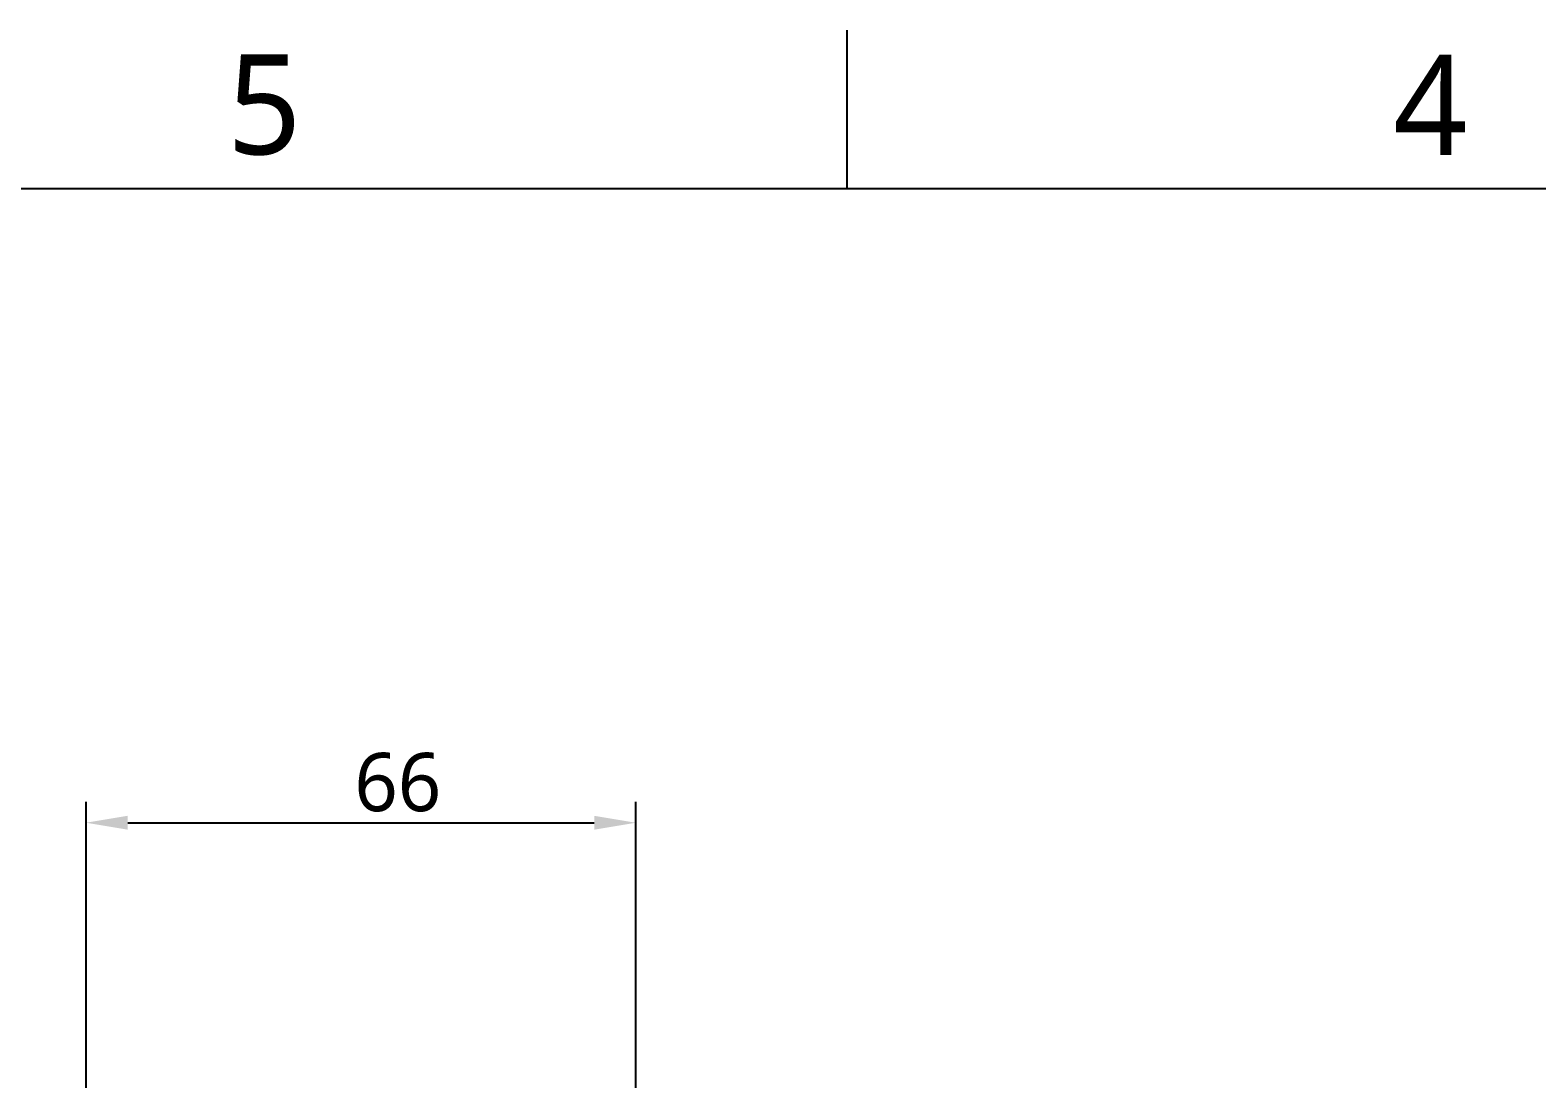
# Model space of a CAD drawing. Extents: x 1 to 420, y 0 to 296.
# Drawn here: x 91.4 to 181.9, y 233.5 to 296.5 of the extents above; entities that cross this region are included whole.
import ezdxf

# ---------------------------------------------------------------- set-up
doc = ezdxf.new("R2010")
doc.units = 0
doc.header["$LTSCALE"] = 12.7
doc.header["$MEASUREMENT"] = 0
doc.header["$PDMODE"] = 33
doc.header["$PDSIZE"] = 1
doc.layers.get('DEFPOINTS').update_dxf_attribs({"linetype": 'CONTINUOUS'})
for name, color, linetype in [('ANNOTATION_TEXT', 7, 'CONTINUOUS'), ('BORDER_FRAME', 7, 'CONTINUOUS'), ('BORDER_ZONES', 7, 'CONTINUOUS')]:
    doc.layers.add(name, color=color, linetype=linetype)
doc.styles.add('ONSHAPE-STANDARD', font='NotoSans-Regular.ttf')
doc.styles.add('ONSHAPE-STANDARD-DIMENSION', font='')
doc.styles.get('ONSHAPE-STANDARD-DIMENSION').set_extended_font_data('Noto Sans')
doc.dimstyles.new('ONSHAPE-ISO-25$0', dxfattribs={"dimtxt": 3.5, "dimasz": 2.5, "dimexe": 1.25, "dimexo": 0.625, "dimtad": 1, "dimtxsty": 'ONSHAPE-STANDARD-DIMENSION', "dimcen": 2.5, "dimclrd": 7, "dimclre": 7, "dimclrt": 7, "dimadec": 1, "dimazin": 3, "dimtfac": 1, "dimtmove": 0, "dimatfit": 3})

# ---------------------------------------------------------------- blocks, each defined once
blk = doc.blocks.new('*D1')
at = {"layer": 'ANNOTATION_TEXT', "color": 7}
for p, q in [((94.805, 220.499), (94.805, 250.169)), ((127.805, 220.499), (127.805, 250.169)), ((97.305, 248.919), (125.305, 248.919))]:
    blk.add_line(p, q, dxfattribs=at)
for points in [[(97.305, 249.336), (97.305, 248.502), (94.805, 248.919)], [(125.305, 248.502), (125.305, 249.336), (127.805, 248.919)]]:
    blk.add_solid(points, dxfattribs=at)
at = {"layer": 'DEFPOINTS', "color": 0}
for p in [(127.805, 248.919), (127.805, 248.919), (94.805, 219.874), (127.805, 219.874)]:
    blk.add_point(p, dxfattribs=at)
at = {"layer": 'ANNOTATION_TEXT', "color": 7, "insert": (113.519, 251.336), "char_height": 3.5, "attachment_point": 5, "style": 'ONSHAPE-STANDARD-DIMENSION'}
blk.add_mtext('66', dxfattribs=at)

msp = doc.modelspace()

# ---------------------------------------------------------------- linework, layer by layer
at = {"layer": 'BORDER_FRAME'}
msp.add_line((10.5, 287), (410.5, 287), dxfattribs=at)
at = {"layer": 'BORDER_ZONES'}
msp.add_line((140.5, 287), (140.5, 296.5), dxfattribs=at)

# ---------------------------------------------------------------- texts
at = {"layer": 'BORDER_ZONES', "char_height": 6, "attachment_point": 5, "style": 'ONSHAPE-STANDARD'}
for s, insert in [('5', (105.5, 292)), ('4', (175.5, 292))]:
    msp.add_mtext(s, dxfattribs=dict(at, insert=insert))

# ---------------------------------------------------------------- dimensions: what is measured, and where the dimension line sits
at = {"layer": 'ANNOTATION_TEXT'}
dim = msp.add_linear_dim(base=(127.8053, 248.919), p1=(94.8053, 219.8736, -8.25), p2=(127.8053, 219.8736, -8.25), dimstyle='ONSHAPE-ISO-25$0', override={"dimlfac": 2, "dimpost": ''}, dxfattribs=at)
dim.commit()
dim.dimension.update_dxf_attribs({"geometry": '*D1', "text_midpoint": (113.5192, 248.919), "dimtype": 160})

doc.saveas('drawing.dxf')
